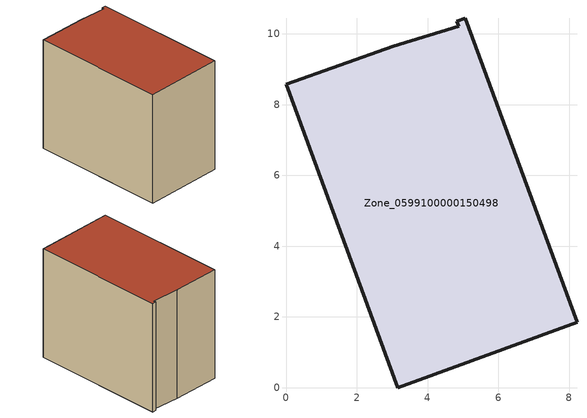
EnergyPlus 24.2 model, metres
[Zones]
Zone_0599100000150498
 floor ground (C_G): 0,8.58 3.03,9.65 4.88,10.21 4.83,10.35 5.07,10.44 8.22,1.85 3.15,0 z0
 wall outside (C_F): 3.15,0 8.22,1.85 5.07,10.44 4.83,10.35 4.88,10.21 3.03,9.65 0,8.58 3.15,0 z0:7.7
 roof outside (C_R): 3.03,9.65 0,8.58 3.15,0 8.22,1.85 5.07,10.44 4.83,10.35 4.88,10.21 z7.7
[BUILDING]
Pand.0599100000150498: North Axis=0; Terrain=City; Loads Convergence Tolerance Value=0.04; Temperature Convergence Tolerance Value=0.4; Solar Distribution=FullExterior; Maximum Number of Warmup Days=25; Minimum Number of Warmup Days=1
[Site:Location]
Rotterdam.The.Hague.AP_ZH_NLD Design_Conditions: Latitude=51.96; Longitude=4.45; Time Zone=1; Elevation=-4.5
[SITE:GROUNDTEMPERATURE:BUILDINGSURFACE]
18, 18, 18, 18, 18, 18, 18, 18, 18, 18, 18, 18
[MATERIAL] Thermal Absorptance=0.9; Solar Absorptance=0.7; Visible Absorptance=0.7
Name | Roughness | Thickness | Conductivity | Density | Specific Heat
G.TI.1975-1991 | MediumSmooth | 0.15 | 0.288461 | 540 | 1210
F.TI.1975-1991 | Rough | 0.3 | 0.230769 | 1920 | 840
R.TI.1975-1991 | MediumRough | 0.2 | 0.153846 | 1500 | 1000
[CONSTRUCTION]
C_G: G.TI.1975-1991
C_F: F.TI.1975-1991
C_R: R.TI.1975-1991
[ZONE]
Zone_0599100000150498: Type=1; Multiplier=1; Ceiling Height=Autocalculate; Volume=Autocalculate; Floor Area=autocalculate; Part of Total Floor Area=Yes
[ZONEINFILTRATION:DESIGNFLOWRATE]
Infil_Zone_0599100000150498: Zone or ZoneList or Space or SpaceList=Zone_0599100000150498; Schedule=AlwaysOn; Design Flow Rate Calculation Method=Flow/Area; Flow Rate per Floor Area=0.003; Constant Term Coefficient=1; Temperature Term Coefficient=0; Velocity Term Coefficient=0; Velocity Squared Term Coefficient=0
[HVACTEMPLATE:ZONE:IDEALLOADSAIRSYSTEM]
Zone_0599100000150498: Maximum Heating Supply Air Temperature=50; Minimum Cooling Supply Air Temperature=13; Maximum Heating Supply Air Humidity Ratio=0.0156; Minimum Cooling Supply Air Humidity Ratio=0.0077; Heating Limit=NoLimit; Cooling Limit=NoLimit; Dehumidification Control Type=ConstantSensibleHeatRatio; Cooling Sensible Heat Ratio=0.7; Dehumidification Setpoint=60; Humidification Control Type=None; Humidification Setpoint=30; Outdoor Air Method=None; Outdoor Air Flow Rate per Person=0.00944; Outdoor Air Flow Rate per Zone Floor Area=0; Outdoor Air Flow Rate per Zone=0; Demand Controlled Ventilation Type=None; Outdoor Air Economizer Type=NoEconomizer; Heat Recovery Type=None; Sensible Heat Recovery Effectiveness=0.7; Latent Heat Recovery Effectiveness=0.65
[ZONECONTROL:THERMOSTAT]
ThermostatControl_Zone_0599100000150498: Zone or ZoneList=Zone_0599100000150498; Control Type Schedule=DualSetpointControlType; Control 1=Thermostat_Zone_0599100000150498; Temperature Difference Between Cutout And Setpoint=0
[THERMOSTATSETPOINT:DUALSETPOINT]
Thermostat_Zone_0599100000150498: Heating Setpoint Temperature Schedule=HeatingSetpoint_Zone_0599100000150498; Cooling Setpoint Temperature Schedule=CoolingSetpoint_Zone_0599100000150498
[SCHEDULE:COMPACT]
HeatingSetpoint_Zone_0599100000150498: Through: 12/31, For: AllDays, Until: 24:00, 21
CoolingSetpoint_Zone_0599100000150498: Through: 12/31, For: AllDays, Until: 24:00, 24
DualSetpointControlType: Through: 12/31, For: AllDays, Until: 24:00, 4
AlwaysOn: Through: 12/31, For: AllDays, Until: 24:00, 1
